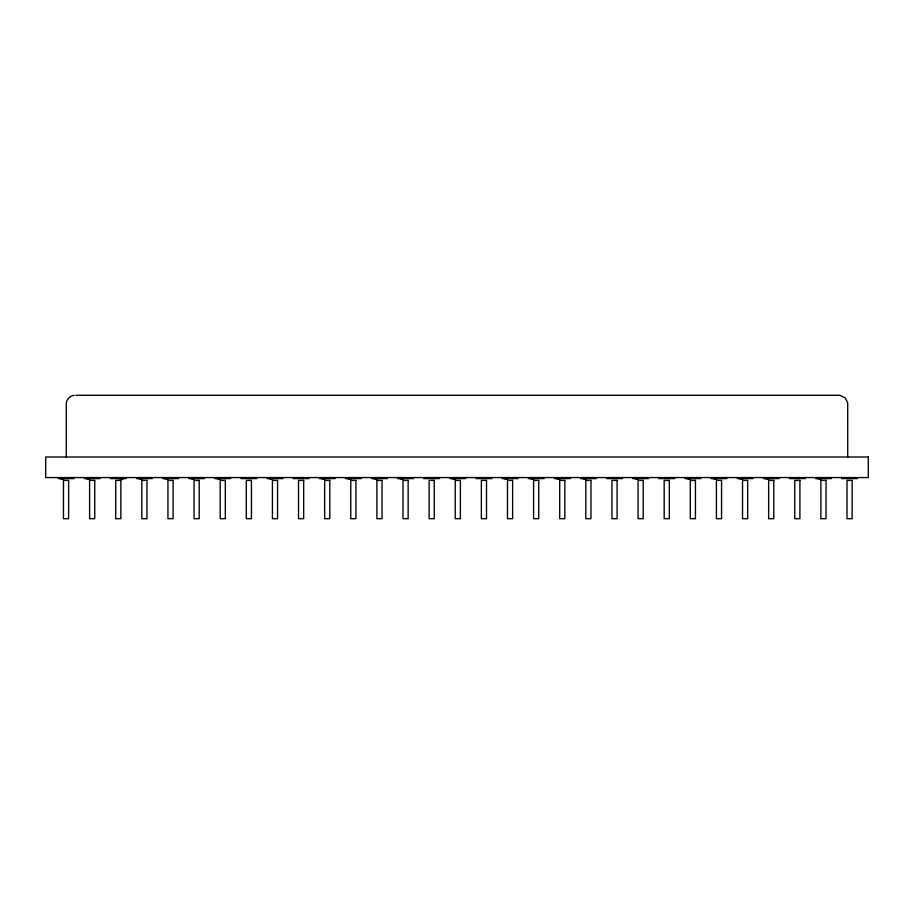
<?xml version="1.0" encoding="UTF-8"?>
<svg xmlns="http://www.w3.org/2000/svg" width="914" height="914" viewBox="0 0 914 914"><rect width="100%" height="100%" fill="white"/><g stroke="black" fill="none" stroke-linecap="round" stroke-linejoin="round"><path stroke-width="1.37" d="M119.563 479.941L123.619 478.593M74.137 395.305L73.748 395.339A9.083 9.083 0 0 0 66.299 402.788L66.265 457M75.988 395.305L839.863 395.305L845.164 397.876L847.701 402.788L847.735 457M58.142 478.593L73.965 478.593M84.259 478.593L100.083 478.593M110.377 478.593L126.201 478.593M136.494 478.593L152.318 478.593M162.612 478.593L178.436 478.593M188.73 478.593L204.553 478.593M214.847 478.593L230.671 478.593M240.965 478.593L256.788 478.593M267.082 478.593L282.906 478.593M293.2 478.593L309.023 478.593M319.317 478.593L335.141 478.593M345.435 478.593L361.259 478.593M371.552 478.593L387.376 478.593M397.67 478.593L413.494 478.593M423.788 478.593L439.611 478.593M449.905 478.593L465.729 478.593M476.023 478.593L491.846 478.593M502.14 478.593L517.964 478.593M528.258 478.593L544.081 478.593M554.375 478.593L570.199 478.593M580.493 478.593L596.316 478.593M606.61 478.593L622.434 478.593M632.728 478.593L648.552 478.593M658.845 478.593L674.669 478.593M684.963 478.593L700.787 478.593M711.081 478.593L726.904 478.593M737.198 478.593L753.022 478.593M763.316 478.593L779.139 478.593M789.433 478.593L805.257 478.593M815.551 478.593L831.374 478.593M841.668 478.593L857.492 478.593M817.607 478.593L821.069 479.679M765.372 478.593L768.834 479.679M739.255 478.593L742.716 479.679M713.137 478.593L716.599 479.679M687.02 478.593L690.481 479.679M634.784 478.593L638.246 479.679M582.549 478.593L586.011 479.679M556.432 478.593L559.894 479.679M530.314 478.593L533.776 479.679M504.197 478.593L507.658 479.679M451.962 478.593L455.423 479.679M399.726 478.593L403.188 479.679M373.609 478.593L377.071 479.679M347.491 478.593L350.953 479.679M321.374 478.593L324.836 479.679M269.139 478.593L272.601 479.679M216.904 478.593L220.365 479.679M190.786 478.593L194.248 479.679M164.669 478.593L168.13 479.679M138.551 478.593L142.013 479.679M86.316 478.593L89.778 479.679M60.198 478.593L63.66 479.679M868.3 457L45.7 457L45.7 477.565L868.3 477.565L868.3 457M68.619 480.398L63.477 480.398L63.477 518.695L68.619 518.695L68.619 480.398M94.736 480.398L89.595 480.398L89.595 518.695L94.736 518.695L94.736 480.398M120.854 480.398L115.712 480.398L115.712 518.695L120.854 518.695L120.854 480.398M146.971 480.398L141.83 480.398L141.83 518.695L146.971 518.695L146.971 480.398M173.089 480.398L167.948 480.398L167.948 518.695L173.089 518.695L173.089 480.398M199.206 480.398L194.065 480.398L194.065 518.695L199.206 518.695L199.206 480.398M225.324 480.398L220.183 480.398L220.183 518.695L225.324 518.695L225.324 480.398M251.441 480.398L246.3 480.398L246.3 518.695L251.441 518.695L251.441 480.398M277.559 480.398L272.418 480.398L272.418 518.695L277.559 518.695L277.559 480.398M303.677 480.398L298.535 480.398L298.535 518.695L303.677 518.695L303.677 480.398M329.794 480.398L324.653 480.398L324.653 518.695L329.794 518.695L329.794 480.398M355.912 480.398L350.77 480.398L350.77 518.695L355.912 518.695L355.912 480.398M382.029 480.398L376.888 480.398L376.888 518.695L382.029 518.695L382.029 480.398M408.147 480.398L403.005 480.398L403.005 518.695L408.147 518.695L408.147 480.398M434.264 480.398L429.123 480.398L429.123 518.695L434.264 518.695L434.264 480.398M460.382 480.398L455.241 480.398L455.241 518.695L460.382 518.695L460.382 480.398M486.499 480.398L481.358 480.398L481.358 518.695L486.499 518.695L486.499 480.398M512.617 480.398L507.476 480.398L507.476 518.695L512.617 518.695L512.617 480.398M538.734 480.398L533.593 480.398L533.593 518.695L538.734 518.695L538.734 480.398M564.852 480.398L559.711 480.398L559.711 518.695L564.852 518.695L564.852 480.398M590.97 480.398L585.828 480.398L585.828 518.695L590.97 518.695L590.97 480.398M617.087 480.398L611.946 480.398L611.946 518.695L617.087 518.695L617.087 480.398M643.205 480.398L638.063 480.398L638.063 518.695L643.205 518.695L643.205 480.398M669.322 480.398L664.181 480.398L664.181 518.695L669.322 518.695L669.322 480.398M695.44 480.398L690.299 480.398L690.299 518.695L695.44 518.695L695.44 480.398M721.557 480.398L716.416 480.398L716.416 518.695L721.557 518.695L721.557 480.398M747.675 480.398L742.534 480.398L742.534 518.695L747.675 518.695L747.675 480.398M773.792 480.398L768.651 480.398L768.651 518.695L773.792 518.695L773.792 480.398M799.91 480.398L794.769 480.398L794.769 518.695L799.91 518.695L799.91 480.398M826.028 480.398L820.886 480.398L820.886 518.695L826.028 518.695L826.028 480.398M852.145 480.398L847.004 480.398L847.004 518.695L852.145 518.695L852.145 480.398"/></g></svg>
